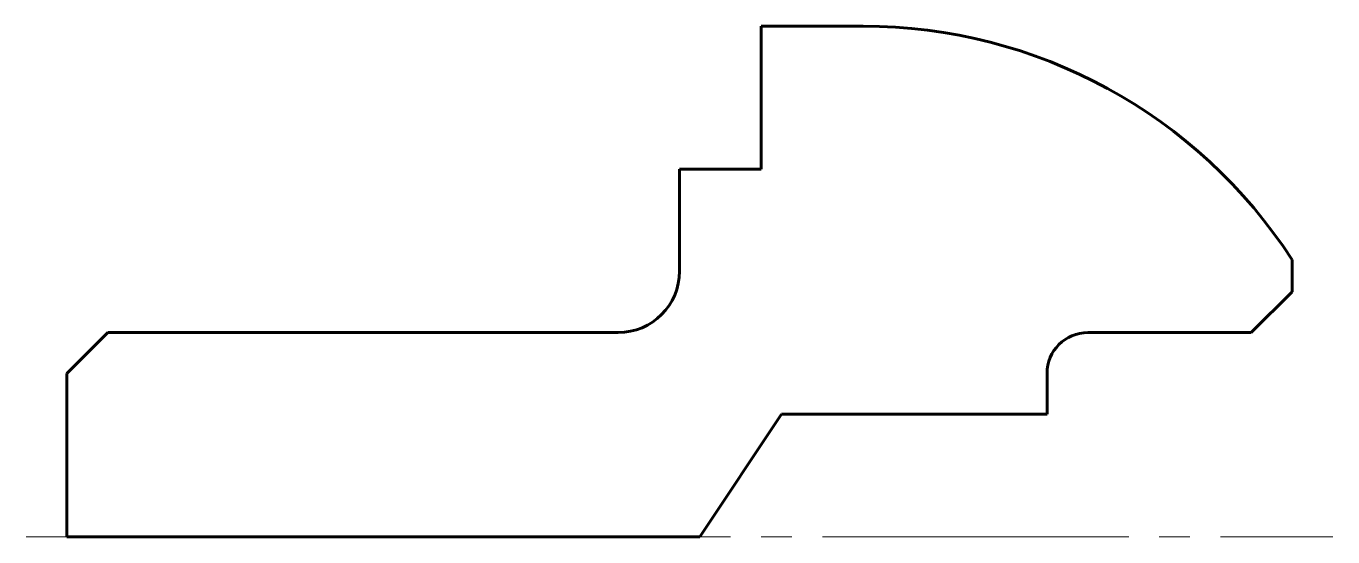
# Model space of a CAD drawing. Header units: millimetres. Extents: x 218.3 to 282.3, y 215.6 to 240.6.
import ezdxf

# ---------------------------------------------------------------- set-up
doc = ezdxf.new("R2010")
doc.units = ezdxf.units.MM
doc.linetypes.add('K5LT_AXLED', pattern=[19.5, 15, -1.5, 1.5, -1.5])
doc.linetypes.add('K5LT_BASIC', pattern=[0])

msp = doc.modelspace()

# ---------------------------------------------------------------- linework, layer by layer
at = {"color": 150, "linetype": 'K5LT_BASIC', "lineweight": 60, "true_color": 0x0080ff}
for p, q in [((254.322, 233.634), (254.322, 240.634)), ((254.322, 240.634), (259.322, 240.634)), ((250.322, 228.634), (250.322, 233.634)), ((250.322, 233.634), (254.322, 233.634)), ((280.322, 227.634), (280.322, 229.199)), ((278.322, 225.634), (280.322, 227.634)), ((220.322, 223.634), (222.322, 225.634)), ((222.322, 225.634), (247.322, 225.634)), ((270.322, 225.634), (278.322, 225.634)), ((220.322, 215.634), (220.322, 223.634)), ((268.322, 221.634), (268.322, 223.634)), ((251.322, 215.634), (255.322, 221.634)), ((255.322, 221.634), (268.322, 221.634)), ((220.322, 215.634), (251.322, 215.634))]:
    msp.add_line(p, q, dxfattribs=at)
at = {"color": 30, "linetype": 'K5LT_AXLED', "lineweight": 18, "true_color": 0xff8000}
msp.add_line((218.322, 215.634), (282.322, 215.634), dxfattribs=at)
at = {"color": 150, "linetype": 'K5LT_BASIC', "lineweight": 60, "true_color": 0x0080ff}
for centre, radius, start, end in [((259.322, 215.634), 25, 32.85988, 90), ((247.322, 228.634), 3, 270, 0), ((270.322, 223.634), 2, 90, 180)]:
    msp.add_arc(centre, radius, start, end, dxfattribs=at)

doc.saveas('drawing.dxf')
